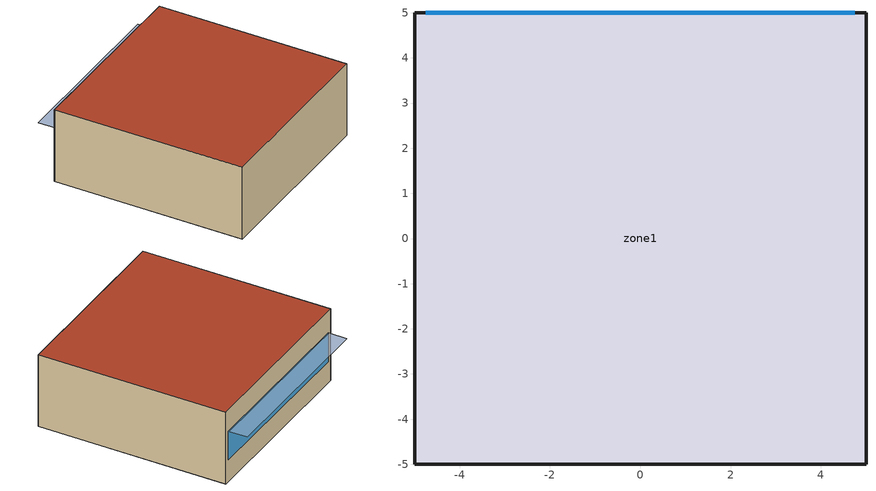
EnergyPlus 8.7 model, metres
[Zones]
zone1
 floor adiabatic (Medium Floor): 5,-5 -5,-5 -5,5 5,5 z0
 wall outside (Medium Exterior Wall): -5,5 5,5 5,-5 -5,-5 -5,5 z0:4
 window (Sgl Clr 3mm): -4.75,5 4.75,5 z1.2:2.8
 roof outside (Medium Roof/Ceiling): -5,-5 5,-5 5,5 -5,5 z4
shading: -4.75,6 4.75,6 4.75,5 -4.75,5 z2.8
[Building]
Building: 0, Urban, 0.04, 0.4, FullExterior, 25
[Site:GroundTemperature:BuildingSurface]
20, 20, 20, 20, 20, 20, 20, 20, 20, 20, 20, 20
[Material]
Name | Roughness | Thickness {m} | Conductivity {W/m-K} | Density {kg/m3} | Specific Heat {J/kg-K}
F16 Acoustic tile | MediumSmooth | 0.0191 | 0.06 | 368 | 590
G01a 19mm gypsum board | MediumSmooth | 0.019 | 0.16 | 800 | 1090
I02 50mm insulation board | MediumRough | 0.0508 | 0.03 | 43 | 1210
M01 100mm brick | MediumRough | 0.1016 | 0.89 | 1920 | 790
M14a 100mm heavyweight concrete | MediumRough | 0.1016 | 1.95 | 2240 | 900
[Material:AirGap]
Name | Thermal Resistance {m2-K/W}
F04 Wall air space resistance | 0.15
F05 Ceiling air space resistance | 0.18
[WindowMaterial:Glazing]
CLEAR 3MM: Optical Data Type=SpectralAverage; Thickness {m}=0.003; Solar Transmittance at Normal Incidence=0.837; Front Side Solar Reflectance at Normal Incidence=0.075; Back Side Solar Reflectance at Normal Incidence=0.075; Visible Transmittance at Normal Incidence=0.898; Front Side Visible Reflectance at Normal Incidence=0.081; Back Side Visible Reflectance at Normal Incidence=0.081; Infrared Transmittance at Normal Incidence=0; Front Side Infrared Hemispherical Emissivity=0.84; Back Side Infrared Hemispherical Emissivity=0.84; Conductivity {W/m-K}=0.9
[Construction]
Medium Exterior Wall: M01 100mm brick, I02 50mm insulation board, F04 Wall air space resistance, G01a 19mm gypsum board
Medium Roof/Ceiling: M14a 100mm heavyweight concrete, F05 Ceiling air space resistance, F16 Acoustic tile
Medium Floor: F16 Acoustic tile, F05 Ceiling air space resistance, M14a 100mm heavyweight concrete
Sgl Clr 3mm: CLEAR 3MM
[Zone]
zone1: 0, 0, 0, 0, 1, 1, autocalculate, autocalculate
[HVACTemplate:Thermostat]
zone1_thermo: zone1_heat, , zone1_cool
[HVACTemplate:Zone:IdealLoadsAirSystem]
zone1: zone1_thermo
[Schedule:Compact]
zone1_cool: Temperature, Through: 12/31, For: AllDays, Until:09:00, 50, Until:17:00, 25, Until: 24:00, 50
zone1_heat: Temperature, Through: 12/31, For: AllDays, Until:09:00, -50, Until:17:00, 18, Until: 24:00, -50
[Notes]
MATERIALS AND CONSTRUCTIONS
